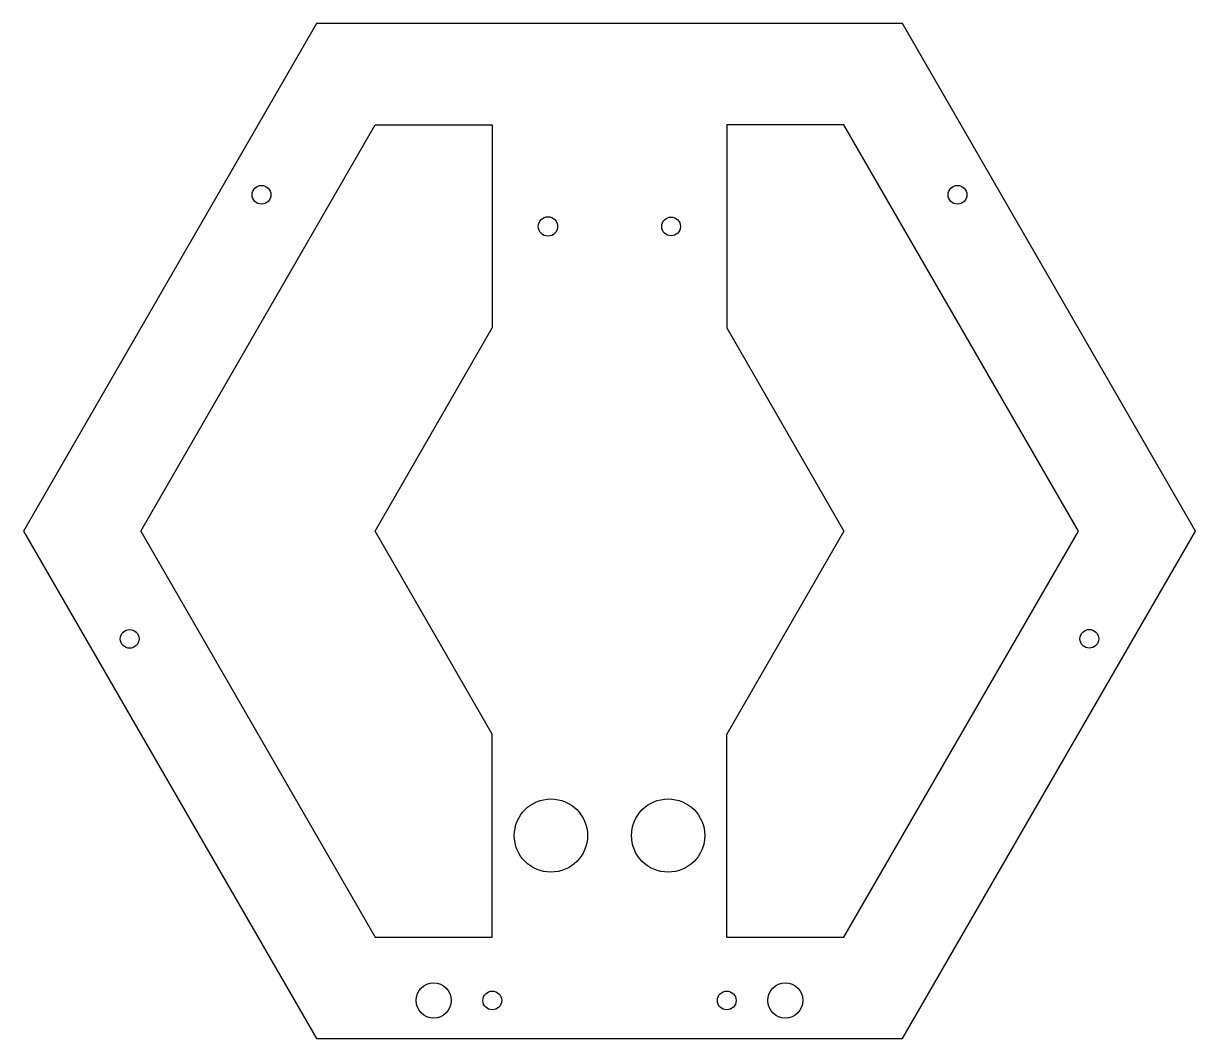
# Model space of a CAD drawing. Header units: millimetres. Extents: x 2185 to 2385, y 3151 to 3325.
import ezdxf

# ---------------------------------------------------------------- set-up
doc = ezdxf.new("R2010")
doc.units = ezdxf.units.MM

msp = doc.modelspace()

# ---------------------------------------------------------------- linework, layer by layer
for p, q in [((2205.43, 3237.92), (2245.43, 3307.21)), ((2245.43, 3307.21), (2265.43, 3307.21)), ((2265.43, 3307.21), (2265.43, 3272.57)), ((2325.43, 3307.21), (2305.43, 3307.21)), ((2305.43, 3307.21), (2305.43, 3272.57)), ((2365.43, 3237.92), (2325.43, 3307.21)), ((2245.43, 3237.92), (2265.43, 3272.57)), ((2305.43, 3272.57), (2325.43, 3237.92)), ((2205.43, 3237.92), (2245.43, 3168.64)), ((2265.43, 3203.28), (2245.43, 3237.92)), ((2325.43, 3237.92), (2305.43, 3203.28)), ((2325.43, 3168.64), (2365.43, 3237.92)), ((2265.43, 3168.64), (2265.43, 3203.28)), ((2305.43, 3168.64), (2305.43, 3203.28)), ((2245.43, 3168.64), (2265.43, 3168.64)), ((2305.43, 3168.64), (2325.43, 3168.64))]:
    msp.add_line(p, q)
msp.add_lwpolyline([(2235.43, 3324.53), (2185.43, 3237.92), (2235.43, 3151.32), (2335.43, 3151.32), (2385.43, 3237.92), (2335.43, 3324.53)], close=True)
for centre, radius in [((2226.05, 3295.29), 1.6), ((2344.81, 3295.29), 1.6), ((2274.93, 3289.89), 1.65), ((2295.93, 3289.89), 1.6), ((2203.55, 3219.52), 1.6), ((2367.3, 3219.53), 1.6), ((2275.43, 3185.96), 6.25), ((2295.43, 3185.96), 6.25), ((2255.43, 3157.82), 3), ((2315.43, 3157.82), 3), ((2265.43, 3157.82), 1.6), ((2305.43, 3157.82), 1.6)]:
    msp.add_circle(centre, radius)

doc.saveas('drawing.dxf')
